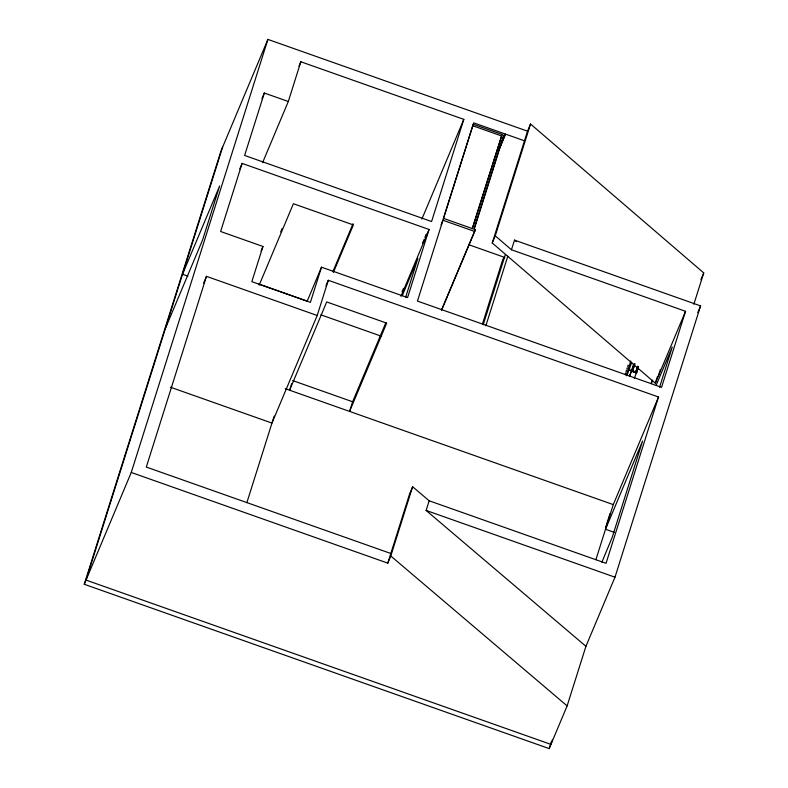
<?xml version="1.0" encoding="UTF-8"?>
<svg xmlns="http://www.w3.org/2000/svg" width="788" height="788" viewBox="0 0 788 788"><rect width="100%" height="100%" fill="white"/><g stroke="black" fill="none" stroke-linecap="round" stroke-linejoin="round"><path stroke-width="1.18" d="M626.874 375.748L631.71 362.332M637.187 368.144L635.867 372.872L637.719 367.031M632.646 370.981L635.758 372.291L637.206 367.297M632.409 368.892L629.445 376.615M634.724 363.869L632.262 371.601M634.32 378.496L638.467 367.09M524.483 140.816L473.686 122.859L417.453 301.075L661.556 387.351L685.55 311.299L511.461 249.766L514.505 240.123L700.591 305.892L614.985 577.19L585.927 646.318L567.124 705.91L549.177 748.6L84.257 584.272L220.906 151.207L267.9 39.4L527.527 131.163L530.531 124.011L703.743 272.914L693.844 304.266M222.669 147.011L86.03 580.076L550.95 744.394L552.427 739.705M84.257 584.272L131.261 472.465L267.9 39.4M131.261 472.465L387.785 563.134L409.632 493.889L412.636 486.738L429.155 500.784L606.041 563.302L658.512 397.004L328.3 280.292L317.2 315.486L206.476 276.352L146.302 467.057L390.828 553.481M242.113 163.402L220.62 231.505L262.946 246.467L251.845 281.661L310.403 302.356L321.504 267.171L407.573 297.588L429.066 229.475L242.113 163.402L239.729 169.065M300.839 61.769L288.3 101.494L264.315 93.023L244.615 155.453L431.578 221.536L463.807 119.362L300.839 61.769L298.938 66.3M246.861 502.655L274.185 416.054M291.639 383.776L289.61 390.208L326.715 301.942L386.681 323.139L349.576 411.405L352.62 401.762L385.923 322.538M405.593 297.431L417.916 258.375L402.225 295.727M443.299 218.69L473.243 124.258L502.094 134.452L472.386 228.589L443.546 218.394M472.14 228.884L502.094 134.452M473.854 229.269L502.045 139.9M498.311 151.03L505.433 134.078L504.96 135.575L503.906 135.201L474.238 229.209L475.302 229.584L474.701 231.475L441.457 310.57M387.785 563.134L390.779 555.983L412.636 486.738M685.55 311.299L655.34 383.175L492.244 242.98L527.527 131.163M492.244 242.98L495.248 235.829L530.531 124.011M482.502 323.848L502.813 259.459A3.763 2.985 22.8 0 1 504.153 257.952M483.211 324.784L505.374 254.534M585.927 646.318L426.111 510.437L429.155 500.784M485.861 325.769L507.807 256.208M625.209 374.221L625.623 372.921M626.027 371.621L626.44 370.321M626.854 369.02L627.258 367.72M627.672 366.42L628.085 365.12M626.135 375.571L630.774 360.983M629.829 375.206L633.71 364.312M633.916 364.223L631.71 371.227L636.645 372.97L638.487 367.139M632.626 370.429L634.094 365.79M634.695 371.906L632.567 371.158L634.892 363.889M635.758 372.291L637.679 366.272M637.994 366.361L636.152 372.202L636.645 372.97M605.598 527.536L610.03 513.5M651.174 383.086L651.922 380.742M595.905 559.667L613.271 504.606L658.512 397.004M651.44 383.648L652.553 380.131M655.34 383.175L657.369 376.743M658.344 376.034L660.374 369.602M659.566 387.233L672.253 347.025L656.079 385.509M549.177 748.6L551.403 741.557M601.855 562.258L612.168 537.465L642.604 440.975L605.499 529.25L614.226 532.333M261.941 98.687L264.315 93.023M165.51 328.172L202.614 239.907L219.625 185.988L182.52 274.254L187.968 276.184M203.619 283.148L206.476 276.352M262.591 162.663L288.3 101.494M261.045 250.998L262.946 246.467M280.695 231.948L282.124 228.55M259.144 285.217L293.392 203.728L353.359 224.925L333.373 272.461M321.504 267.171L307.221 301.144L258.789 284.054M325.927 285.955L328.3 280.292M333.048 271.269L353.044 223.694M317.2 315.486L271.968 423.087L170.464 387.213M421.905 219.044L463.807 119.362M402.047 291.757L403.486 288.359M422.526 243.049L423.954 239.65M424.909 237.385L426.338 233.987M400.974 296.308L429.066 229.475M441.053 224.777L442.954 220.256L474.701 231.475M502.419 138.737L503.906 135.201M498.302 151.424L504.96 135.575M441.516 309.95L475.302 229.584M635.798 372.192L632.675 370.882M700.887 279.691L703.743 272.914M697.725 312.698L700.591 305.892M632.567 371.158L635.837 372.103M472.633 125.706L501.483 135.91M468.939 244.773L504.803 257.449M629.366 370.074L631.631 370.912M320.834 314.816L381.54 336.279M292.653 380.565L352.62 401.762M285.246 388.671L613.271 504.606M426.111 510.437L614.985 577.19M390.779 555.983L567.124 705.91M514.505 240.123L516.367 241.719M495.248 235.829L511.461 249.766M629.898 369.523L630.213 370.409M632.537 370.921L631.71 371.227L636.152 372.202L632.537 370.921"/></g></svg>
